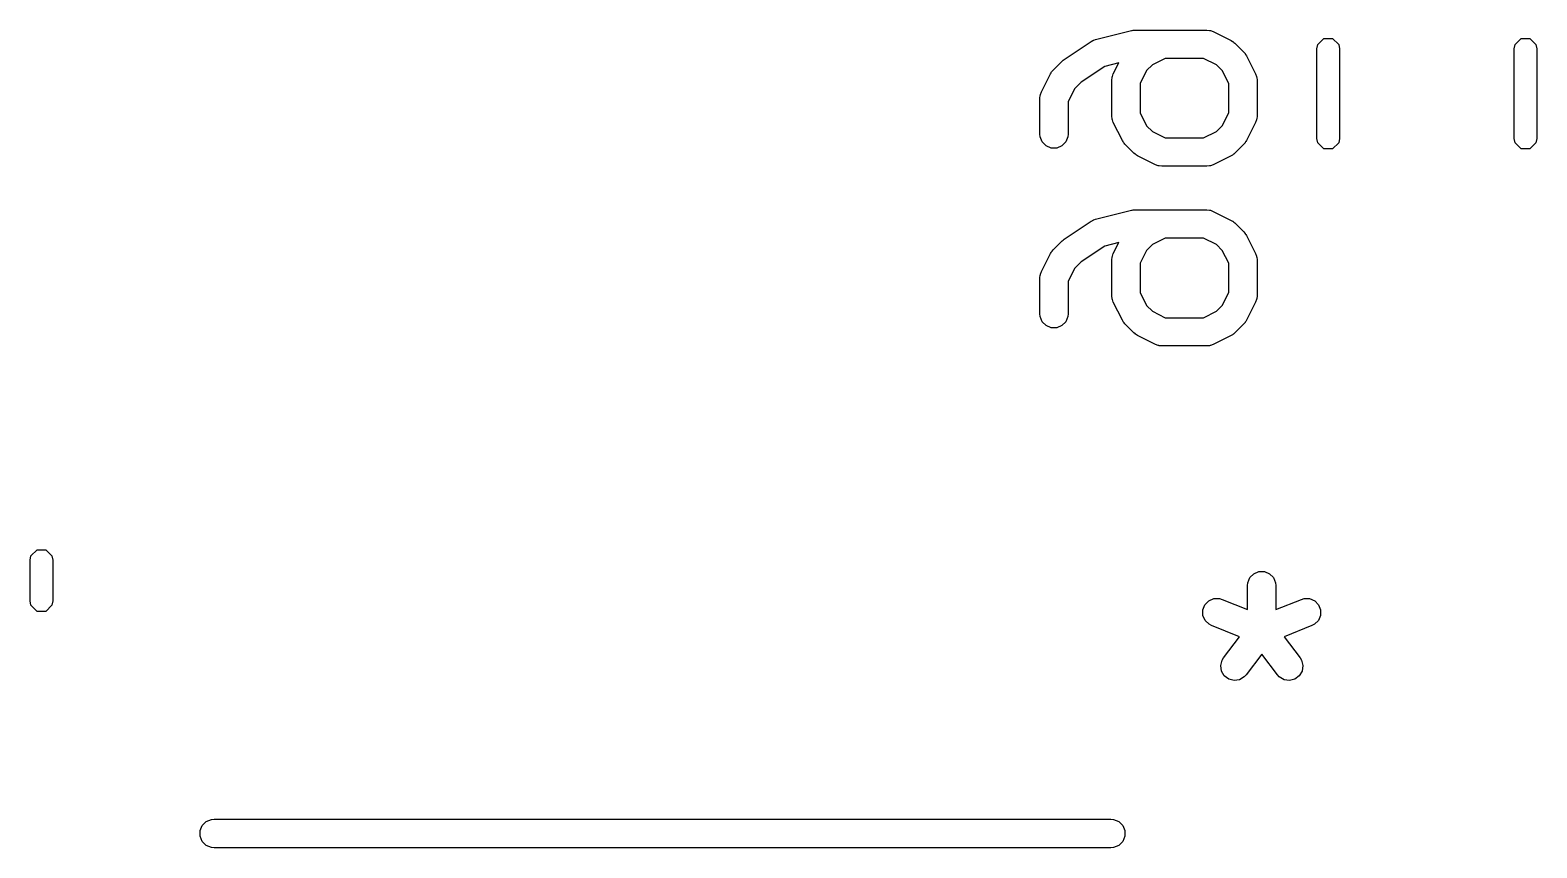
# Model space of a CAD drawing. Extents: x 3.99 to 8.09, y -5.39 to -1.7.
# Drawn here: x 6.9075 to 7.2218, y -2.9369 to -2.7663 of the extents above; entities that cross this region are included whole.
import ezdxf

# ---------------------------------------------------------------- set-up
doc = ezdxf.new("R2010")
doc.units = 0
doc.header["$MEASUREMENT"] = 0
doc.layers.add('BLACK', color=7, linetype='CONTINUOUS')

msp = doc.modelspace()

# ---------------------------------------------------------------- linework, layer by layer
at = {"layer": 'BLACK', "linetype": 'CONTINUOUS'}
for p, q in [((7.12317, -2.77238), (7.12879, -2.76863)), ((7.12879, -2.76863), (7.12911, -2.76846)), ((7.12911, -2.76846), (7.12917, -2.76842)), ((7.12917, -2.76842), (7.12924, -2.7684)), ((7.12924, -2.7684), (7.1293, -2.76836)), ((7.1293, -2.76836), (7.12937, -2.76835)), ((7.12937, -2.76835), (7.12971, -2.76823)), ((7.12971, -2.76823), (7.13721, -2.76635)), ((7.13721, -2.76635), (7.13731, -2.76634)), ((7.13731, -2.76634), (7.13735, -2.76632)), ((7.13735, -2.76632), (7.13757, -2.7663)), ((7.13757, -2.7663), (7.13779, -2.76627)), ((7.13779, -2.76627), (7.13783, -2.76627)), ((7.13783, -2.76627), (7.13793, -2.76626)), ((7.13793, -2.76626), (7.15293, -2.76626)), ((7.15293, -2.76626), (7.1535, -2.76632)), ((7.1535, -2.76632), (7.1536, -2.76636)), ((7.1536, -2.76636), (7.15371, -2.76637)), ((7.15371, -2.76637), (7.15425, -2.76658)), ((7.15425, -2.76658), (7.158, -2.76845)), ((7.158, -2.76845), (7.15824, -2.76861)), ((7.15824, -2.76861), (7.15832, -2.76864)), ((7.15832, -2.76864), (7.1584, -2.7687)), ((7.1584, -2.7687), (7.15849, -2.76876)), ((7.17607, -2.76928), (7.17734, -2.768)), ((7.17734, -2.768), (7.17915, -2.768)), ((7.17915, -2.768), (7.18043, -2.76928)), ((7.21721, -2.76928), (7.21849, -2.768)), ((7.21849, -2.768), (7.22029, -2.768)), ((7.22029, -2.768), (7.22157, -2.76928)), ((7.15849, -2.76876), (7.15854, -2.76882)), ((7.15854, -2.76882), (7.15876, -2.769)), ((7.15876, -2.769), (7.16064, -2.77088)), ((7.16064, -2.77088), (7.16082, -2.7711)), ((7.16082, -2.7711), (7.16088, -2.77116)), ((7.16088, -2.77116), (7.16094, -2.77124)), ((7.16094, -2.77124), (7.16101, -2.77133)), ((7.16101, -2.77133), (7.16104, -2.7714)), ((7.16104, -2.7714), (7.16119, -2.77165)), ((7.16119, -2.77165), (7.16307, -2.77539)), ((7.17589, -2.77019), (7.17607, -2.76928)), ((7.17589, -2.78887), (7.17589, -2.77019)), ((7.18043, -2.76928), (7.18061, -2.77019)), ((7.18061, -2.77019), (7.18061, -2.78887)), ((7.21703, -2.77019), (7.21721, -2.76928)), ((7.21703, -2.78887), (7.21703, -2.77019)), ((7.22157, -2.76928), (7.22175, -2.77019)), ((7.22175, -2.77019), (7.22175, -2.78887)), ((7.12048, -2.77507), (7.12054, -2.77499)), ((7.12054, -2.77499), (7.1206, -2.7749)), ((7.1206, -2.7749), (7.12066, -2.77485)), ((7.12066, -2.77485), (7.12084, -2.77463)), ((7.12084, -2.77463), (7.12272, -2.77275)), ((7.12272, -2.77275), (7.12295, -2.77256)), ((7.12272, -2.77275), (7.12272, -2.77275)), ((7.12272, -2.77275), (7.12272, -2.77275)), ((7.12295, -2.77256), (7.12316, -2.77239)), ((7.12316, -2.77239), (7.12317, -2.77239)), ((7.12317, -2.77239), (7.12317, -2.77238)), ((7.13164, -2.77383), (7.12669, -2.77714)), ((7.13456, -2.7731), (7.13164, -2.77383)), ((7.13341, -2.77539), (7.13456, -2.7731)), ((7.14036, -2.77471), (7.13901, -2.77741)), ((7.14155, -2.77352), (7.14036, -2.77471)), ((7.14425, -2.77217), (7.14155, -2.77352)), ((7.15223, -2.77217), (7.14425, -2.77217)), ((7.15493, -2.77352), (7.15223, -2.77217)), ((7.15612, -2.77471), (7.15493, -2.77352)), ((7.15747, -2.77741), (7.15612, -2.77471)), ((7.11841, -2.77914), (7.12029, -2.77539)), ((7.12029, -2.77539), (7.12045, -2.77515)), ((7.12045, -2.77515), (7.12048, -2.77507)), ((7.12669, -2.77714), (7.12536, -2.77846)), ((7.1331, -2.77672), (7.13316, -2.77614)), ((7.1331, -2.78421), (7.1331, -2.77672)), ((7.13316, -2.77614), (7.1332, -2.77604)), ((7.1332, -2.77604), (7.13321, -2.77594)), ((7.13321, -2.77594), (7.13341, -2.77539)), ((7.13901, -2.77741), (7.13901, -2.78352)), ((7.15747, -2.78352), (7.15747, -2.77741)), ((7.16307, -2.77539), (7.16327, -2.77594)), ((7.16327, -2.77594), (7.16328, -2.77604)), ((7.16328, -2.77604), (7.16332, -2.77614)), ((7.16332, -2.77614), (7.16338, -2.77672)), ((7.16338, -2.77672), (7.16338, -2.78421)), ((7.1181, -2.78046), (7.11816, -2.77989)), ((7.1181, -2.78796), (7.1181, -2.78046)), ((7.11816, -2.77989), (7.1182, -2.77979)), ((7.1182, -2.77979), (7.11821, -2.77969)), ((7.11821, -2.77969), (7.11841, -2.77914)), ((7.12536, -2.77846), (7.12401, -2.78116)), ((7.12401, -2.78116), (7.12401, -2.78796)), ((7.13316, -2.78479), (7.1331, -2.78421)), ((7.13901, -2.78352), (7.14036, -2.78621)), ((7.15612, -2.78621), (7.15747, -2.78352)), ((7.16338, -2.78421), (7.16332, -2.78479)), ((7.1332, -2.78489), (7.13316, -2.78479)), ((7.13321, -2.78499), (7.1332, -2.78489)), ((7.13341, -2.78553), (7.13321, -2.78499)), ((7.13529, -2.78928), (7.13341, -2.78553)), ((7.14036, -2.78621), (7.14155, -2.78741)), ((7.14155, -2.78741), (7.14425, -2.78876)), ((7.15223, -2.78876), (7.15493, -2.78741)), ((7.15493, -2.78741), (7.15612, -2.78621)), ((7.16307, -2.78553), (7.16119, -2.78928)), ((7.16327, -2.78499), (7.16307, -2.78553)), ((7.16328, -2.78489), (7.16327, -2.78499)), ((7.16332, -2.78479), (7.16328, -2.78489)), ((7.11816, -2.78854), (7.1181, -2.78796)), ((7.1186, -2.7896), (7.11816, -2.78854)), ((7.11942, -2.79042), (7.1186, -2.7896)), ((7.12048, -2.79086), (7.11942, -2.79042)), ((7.1227, -2.79042), (7.12163, -2.79086)), ((7.12351, -2.7896), (7.1227, -2.79042)), ((7.12395, -2.78854), (7.12351, -2.7896)), ((7.12401, -2.78796), (7.12395, -2.78854)), ((7.13544, -2.78953), (7.13529, -2.78928)), ((7.13547, -2.7896), (7.13544, -2.78953)), ((7.13554, -2.78969), (7.13547, -2.7896)), ((7.1356, -2.78977), (7.13554, -2.78969)), ((7.13566, -2.78983), (7.1356, -2.78977)), ((7.13584, -2.79005), (7.13566, -2.78983)), ((7.13772, -2.79193), (7.13584, -2.79005)), ((7.14425, -2.78876), (7.15223, -2.78876)), ((7.16064, -2.79005), (7.15876, -2.79193)), ((7.16082, -2.78983), (7.16064, -2.79005)), ((7.16088, -2.78977), (7.16082, -2.78983)), ((7.16094, -2.78969), (7.16088, -2.78977)), ((7.16101, -2.7896), (7.16094, -2.78969)), ((7.16104, -2.78953), (7.16101, -2.7896)), ((7.16119, -2.78928), (7.16104, -2.78953)), ((7.17607, -2.78977), (7.17589, -2.78887)), ((7.17734, -2.79105), (7.17607, -2.78977)), ((7.18043, -2.78977), (7.17915, -2.79105)), ((7.18061, -2.78887), (7.18043, -2.78977)), ((7.21721, -2.78977), (7.21703, -2.78887)), ((7.21849, -2.79105), (7.21721, -2.78977)), ((7.22157, -2.78977), (7.22029, -2.79105)), ((7.22175, -2.78887), (7.22157, -2.78977)), ((7.12163, -2.79086), (7.12048, -2.79086)), ((7.13794, -2.79211), (7.13772, -2.79193)), ((7.13799, -2.79217), (7.13794, -2.79211)), ((7.13808, -2.79223), (7.13799, -2.79217)), ((7.13816, -2.79229), (7.13808, -2.79223)), ((7.13823, -2.79232), (7.13816, -2.79229)), ((7.13848, -2.79248), (7.13823, -2.79232)), ((7.14223, -2.79435), (7.13848, -2.79248)), ((7.158, -2.79248), (7.15425, -2.79435)), ((7.15824, -2.79232), (7.158, -2.79248)), ((7.15832, -2.79229), (7.15824, -2.79232)), ((7.1584, -2.79223), (7.15832, -2.79229)), ((7.15849, -2.79217), (7.1584, -2.79223)), ((7.15854, -2.79211), (7.15849, -2.79217)), ((7.15876, -2.79193), (7.15854, -2.79211)), ((7.17915, -2.79105), (7.17734, -2.79105)), ((7.22029, -2.79105), (7.21849, -2.79105)), ((7.14277, -2.79456), (7.14223, -2.79435)), ((7.14288, -2.79457), (7.14277, -2.79456)), ((7.14298, -2.79461), (7.14288, -2.79457)), ((7.14355, -2.79467), (7.14298, -2.79461)), ((7.15293, -2.79467), (7.14355, -2.79467)), ((7.1535, -2.79461), (7.15293, -2.79467)), ((7.1536, -2.79457), (7.1535, -2.79461)), ((7.15371, -2.79456), (7.1536, -2.79457)), ((7.15425, -2.79435), (7.15371, -2.79456)), ((7.12317, -2.80988), (7.12879, -2.80613)), ((7.12879, -2.80613), (7.12911, -2.80596)), ((7.12911, -2.80596), (7.12917, -2.80592)), ((7.12917, -2.80592), (7.12924, -2.80589)), ((7.12924, -2.80589), (7.1293, -2.80586)), ((7.1293, -2.80586), (7.12937, -2.80584)), ((7.12937, -2.80584), (7.12971, -2.80572)), ((7.12971, -2.80572), (7.13721, -2.80385)), ((7.13721, -2.80385), (7.13731, -2.80383)), ((7.13731, -2.80383), (7.13735, -2.80382)), ((7.13735, -2.80382), (7.13757, -2.80379)), ((7.13757, -2.80379), (7.13779, -2.80376)), ((7.13779, -2.80376), (7.13783, -2.80377)), ((7.13783, -2.80377), (7.13793, -2.80376)), ((7.13793, -2.80376), (7.15293, -2.80376)), ((7.15293, -2.80376), (7.1535, -2.80382)), ((7.1535, -2.80382), (7.1536, -2.80386)), ((7.1536, -2.80386), (7.15371, -2.80386)), ((7.15371, -2.80386), (7.15425, -2.80407)), ((7.15425, -2.80407), (7.158, -2.80595)), ((7.158, -2.80595), (7.15824, -2.8061)), ((7.15824, -2.8061), (7.15832, -2.80613)), ((7.15832, -2.80613), (7.1584, -2.8062)), ((7.1584, -2.8062), (7.15849, -2.80625)), ((7.15849, -2.80625), (7.15854, -2.80631)), ((7.15854, -2.80631), (7.15876, -2.8065)), ((7.15876, -2.8065), (7.16064, -2.80837)), ((7.16064, -2.80837), (7.16082, -2.8086)), ((7.16082, -2.8086), (7.16088, -2.80865)), ((7.16088, -2.80865), (7.16094, -2.80874)), ((7.16094, -2.80874), (7.16101, -2.80882)), ((7.16101, -2.80882), (7.16104, -2.80889)), ((7.16104, -2.80889), (7.16119, -2.80914)), ((7.16119, -2.80914), (7.16307, -2.81289)), ((7.12029, -2.81289), (7.12045, -2.81264)), ((7.12045, -2.81264), (7.12048, -2.81257)), ((7.12048, -2.81257), (7.12054, -2.81249)), ((7.12054, -2.81249), (7.1206, -2.8124)), ((7.1206, -2.8124), (7.12066, -2.81235)), ((7.12066, -2.81235), (7.12084, -2.81212)), ((7.12084, -2.81212), (7.12272, -2.81025)), ((7.12272, -2.81025), (7.12295, -2.81006)), ((7.12272, -2.81025), (7.12272, -2.81025)), ((7.12272, -2.81025), (7.12272, -2.81025)), ((7.12295, -2.81006), (7.12316, -2.80988)), ((7.12316, -2.80988), (7.12317, -2.80988)), ((7.12317, -2.80988), (7.12317, -2.80988)), ((7.13164, -2.81133), (7.12669, -2.81463)), ((7.13456, -2.8106), (7.13164, -2.81133)), ((7.13341, -2.81289), (7.13456, -2.8106)), ((7.14036, -2.81221), (7.13901, -2.81491)), ((7.14155, -2.81101), (7.14036, -2.81221)), ((7.14425, -2.80966), (7.14155, -2.81101)), ((7.15223, -2.80966), (7.14425, -2.80966)), ((7.15493, -2.81101), (7.15223, -2.80966)), ((7.15612, -2.81221), (7.15493, -2.81101)), ((7.15747, -2.81491), (7.15612, -2.81221)), ((7.11841, -2.81664), (7.12029, -2.81289)), ((7.12669, -2.81463), (7.12536, -2.81596)), ((7.1331, -2.81421), (7.13316, -2.81363)), ((7.1331, -2.82171), (7.1331, -2.81421)), ((7.13316, -2.81363), (7.1332, -2.81354)), ((7.1332, -2.81354), (7.13321, -2.81343)), ((7.13321, -2.81343), (7.13341, -2.81289)), ((7.13901, -2.81491), (7.13901, -2.82101)), ((7.15747, -2.82101), (7.15747, -2.81491)), ((7.16307, -2.81289), (7.16327, -2.81343)), ((7.16327, -2.81343), (7.16328, -2.81354)), ((7.16328, -2.81354), (7.16332, -2.81363)), ((7.16332, -2.81363), (7.16338, -2.81421)), ((7.16338, -2.81421), (7.16338, -2.82171)), ((7.1181, -2.81796), (7.11816, -2.81738)), ((7.1181, -2.82546), (7.1181, -2.81796)), ((7.11816, -2.81738), (7.1182, -2.81729)), ((7.1182, -2.81729), (7.11821, -2.81718)), ((7.11821, -2.81718), (7.11841, -2.81664)), ((7.12536, -2.81596), (7.12401, -2.81866)), ((7.12401, -2.81866), (7.12401, -2.82546)), ((7.13316, -2.82229), (7.1331, -2.82171)), ((7.13901, -2.82101), (7.14036, -2.82371)), ((7.15612, -2.82371), (7.15747, -2.82101)), ((7.16338, -2.82171), (7.16332, -2.82229)), ((7.1332, -2.82238), (7.13316, -2.82229)), ((7.13321, -2.82249), (7.1332, -2.82238)), ((7.13341, -2.82303), (7.13321, -2.82249)), ((7.13529, -2.82678), (7.13341, -2.82303)), ((7.14036, -2.82371), (7.14155, -2.82491)), ((7.14155, -2.82491), (7.14425, -2.82626)), ((7.15223, -2.82626), (7.15493, -2.82491)), ((7.15493, -2.82491), (7.15612, -2.82371)), ((7.16307, -2.82303), (7.16119, -2.82678)), ((7.16327, -2.82249), (7.16307, -2.82303)), ((7.16328, -2.82238), (7.16327, -2.82249)), ((7.16332, -2.82229), (7.16328, -2.82238)), ((7.11816, -2.82604), (7.1181, -2.82546)), ((7.1186, -2.8271), (7.11816, -2.82604)), ((7.11942, -2.82791), (7.1186, -2.8271)), ((7.12048, -2.82836), (7.11942, -2.82791)), ((7.12163, -2.82836), (7.12048, -2.82836)), ((7.1227, -2.82791), (7.12163, -2.82836)), ((7.12351, -2.8271), (7.1227, -2.82791)), ((7.12395, -2.82604), (7.12351, -2.8271)), ((7.12401, -2.82546), (7.12395, -2.82604)), ((7.13544, -2.82703), (7.13529, -2.82678)), ((7.13547, -2.8271), (7.13544, -2.82703)), ((7.13554, -2.82718), (7.13547, -2.8271)), ((7.1356, -2.82727), (7.13554, -2.82718)), ((7.13566, -2.82732), (7.1356, -2.82727)), ((7.13584, -2.82755), (7.13566, -2.82732)), ((7.13772, -2.82942), (7.13584, -2.82755)), ((7.14425, -2.82626), (7.15223, -2.82626)), ((7.16064, -2.82755), (7.15876, -2.82942)), ((7.16082, -2.82732), (7.16064, -2.82755)), ((7.16088, -2.82727), (7.16082, -2.82732)), ((7.16094, -2.82718), (7.16088, -2.82727)), ((7.16101, -2.8271), (7.16094, -2.82718)), ((7.16104, -2.82703), (7.16101, -2.8271)), ((7.16119, -2.82678), (7.16104, -2.82703)), ((7.13794, -2.82961), (7.13772, -2.82942)), ((7.13799, -2.82967), (7.13794, -2.82961)), ((7.13808, -2.82972), (7.13799, -2.82967)), ((7.13816, -2.82979), (7.13808, -2.82972)), ((7.13823, -2.82982), (7.13816, -2.82979)), ((7.13848, -2.82998), (7.13823, -2.82982)), ((7.14223, -2.83185), (7.13848, -2.82998)), ((7.158, -2.82998), (7.15425, -2.83185)), ((7.15824, -2.82982), (7.158, -2.82998)), ((7.15832, -2.82979), (7.15824, -2.82982)), ((7.1584, -2.82972), (7.15832, -2.82979)), ((7.15849, -2.82967), (7.1584, -2.82972)), ((7.15854, -2.82961), (7.15849, -2.82967)), ((7.15876, -2.82942), (7.15854, -2.82961)), ((7.14277, -2.83206), (7.14223, -2.83185)), ((7.14288, -2.83206), (7.14277, -2.83206)), ((7.14298, -2.8321), (7.14288, -2.83206)), ((7.14355, -2.83216), (7.14298, -2.8321)), ((7.15293, -2.83216), (7.14355, -2.83216)), ((7.1535, -2.8321), (7.15293, -2.83216)), ((7.1536, -2.83206), (7.1535, -2.8321)), ((7.15371, -2.83206), (7.1536, -2.83206)), ((7.15425, -2.83185), (7.15371, -2.83206)), ((6.90766, -2.87595), (6.90894, -2.87467)), ((6.90894, -2.87467), (6.91075, -2.87467)), ((6.91075, -2.87467), (6.91202, -2.87595)), ((6.90748, -2.87686), (6.90766, -2.87595)), ((6.90748, -2.88535), (6.90748, -2.87686)), ((6.91202, -2.87595), (6.9122, -2.87686)), ((6.9122, -2.87686), (6.9122, -2.88535)), ((7.16142, -2.88213), (7.16147, -2.88156)), ((7.16147, -2.88156), (7.16191, -2.88049)), ((7.16191, -2.88049), (7.16273, -2.87968)), ((7.16273, -2.87968), (7.16379, -2.87924)), ((7.16379, -2.87924), (7.16495, -2.87924)), ((7.16495, -2.87924), (7.16601, -2.87968)), ((7.16601, -2.87968), (7.16683, -2.88049)), ((7.16683, -2.88049), (7.16727, -2.88156)), ((7.16727, -2.88156), (7.16732, -2.88213)), ((7.15333, -2.88532), (7.15438, -2.88487)), ((7.15438, -2.88487), (7.15554, -2.88486)), ((7.15554, -2.88486), (7.15609, -2.88502)), ((7.16142, -2.88715), (7.16142, -2.88213)), ((7.16732, -2.88213), (7.16732, -2.88715)), ((7.17265, -2.88502), (7.1732, -2.88486)), ((7.1732, -2.88486), (7.17436, -2.88487)), ((7.17436, -2.88487), (7.17541, -2.88532)), ((6.90766, -2.88625), (6.90748, -2.88535)), ((6.90894, -2.88753), (6.90766, -2.88625)), ((6.91075, -2.88753), (6.90894, -2.88753)), ((6.91202, -2.88625), (6.91075, -2.88753)), ((6.9122, -2.88535), (6.91202, -2.88625)), ((7.15209, -2.88722), (7.15252, -2.88615)), ((7.15211, -2.88837), (7.15209, -2.88722)), ((7.15252, -2.88615), (7.15333, -2.88532)), ((7.15609, -2.88502), (7.16142, -2.88715)), ((7.16732, -2.88715), (7.17265, -2.88502)), ((7.17541, -2.88532), (7.17622, -2.88615)), ((7.17622, -2.88615), (7.17665, -2.88722)), ((7.17665, -2.88722), (7.17663, -2.88837)), ((7.15256, -2.88943), (7.15211, -2.88837)), ((7.15339, -2.89023), (7.15256, -2.88943)), ((7.1539, -2.8905), (7.15339, -2.89023)), ((7.1597, -2.89282), (7.1539, -2.8905)), ((7.17484, -2.8905), (7.16904, -2.89282)), ((7.17535, -2.89023), (7.17484, -2.8905)), ((7.17618, -2.88943), (7.17535, -2.89023)), ((7.17663, -2.88837), (7.17618, -2.88943)), ((7.15638, -2.89724), (7.1597, -2.89282)), ((7.16904, -2.89282), (7.17236, -2.89724)), ((7.15608, -2.89773), (7.15638, -2.89724)), ((7.16437, -2.89643), (7.16111, -2.90078)), ((7.16763, -2.90078), (7.16437, -2.89643)), ((7.17236, -2.89724), (7.17266, -2.89773)), ((7.1558, -2.89885), (7.15608, -2.89773)), ((7.15596, -2.89999), (7.1558, -2.89885)), ((7.15655, -2.90098), (7.15596, -2.89999)), ((7.17278, -2.89999), (7.17219, -2.90098)), ((7.17266, -2.89773), (7.17294, -2.89885)), ((7.17294, -2.89885), (7.17278, -2.89999)), ((7.15747, -2.90167), (7.15655, -2.90098)), ((7.15859, -2.90196), (7.15747, -2.90167)), ((7.15973, -2.90179), (7.15859, -2.90196)), ((7.16072, -2.90121), (7.15973, -2.90179)), ((7.16111, -2.90078), (7.16072, -2.90121)), ((7.16802, -2.90121), (7.16763, -2.90078)), ((7.16901, -2.90179), (7.16802, -2.90121)), ((7.17016, -2.90196), (7.16901, -2.90179)), ((7.17127, -2.90167), (7.17016, -2.90196)), ((7.17219, -2.90098), (7.17127, -2.90167)), ((6.94338, -2.9322), (6.9442, -2.93138)), ((6.9442, -2.93138), (6.94528, -2.93093)), ((6.94528, -2.93093), (6.94587, -2.93087)), ((6.94587, -2.93087), (7.13287, -2.93087)), ((7.13287, -2.93087), (7.13346, -2.93093)), ((7.13346, -2.93093), (7.13454, -2.93138)), ((7.13454, -2.93138), (7.13536, -2.9322)), ((6.94293, -2.93328), (6.94338, -2.9322)), ((6.94293, -2.93446), (6.94293, -2.93328)), ((6.94338, -2.93554), (6.94293, -2.93446)), ((7.13536, -2.9322), (7.13581, -2.93328)), ((7.13581, -2.93446), (7.13536, -2.93554)), ((7.13581, -2.93328), (7.13581, -2.93446)), ((6.9442, -2.93636), (6.94338, -2.93554)), ((6.94528, -2.93681), (6.9442, -2.93636)), ((6.94587, -2.93687), (6.94528, -2.93681)), ((7.13287, -2.93687), (6.94587, -2.93687)), ((7.13346, -2.93681), (7.13287, -2.93687)), ((7.13454, -2.93636), (7.13346, -2.93681)), ((7.13536, -2.93554), (7.13454, -2.93636))]:
    msp.add_line(p, q, dxfattribs=at)

doc.saveas('drawing.dxf')
